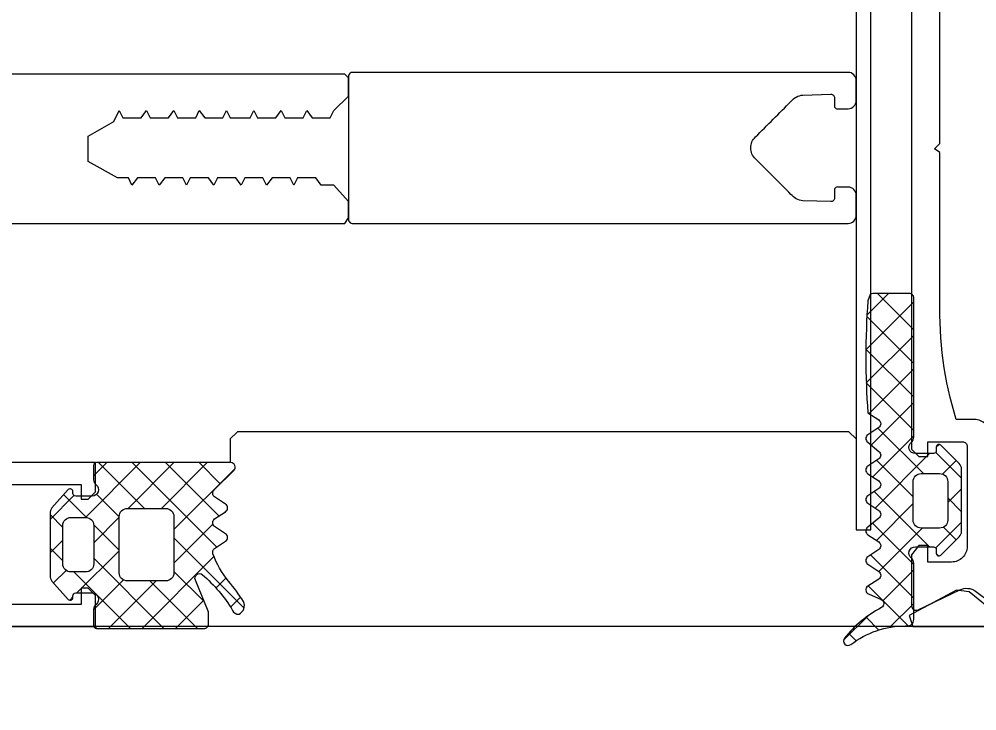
# Model space of a CAD drawing. Header units: millimetres. Extents: x 0 to 168960, y -92093 to 443706.
# Drawn here: x 31112 to 31176.2, y 112854.3 to 112900.6 of the extents above; entities that cross this region are included whole.
import ezdxf
from ezdxf.enums import TextEntityAlignment as Align

# ---------------------------------------------------------------- set-up
doc = ezdxf.new("R2018")
doc.units = ezdxf.units.MM
for name, color, linetype, lineweight in [('_0', 7, 'Continuous', 15), ('АР_Названия помещений', 124, 'Continuous', 5), ('АР_Номер помещения', 1, 'Continuous', 25), ('АР_Помещения_площадь', 19, 'Continuous', 9), ('Основная ГКЛ', 250, 'Continuous', 9)]:
    doc.layers.add(name, color=color, linetype=linetype, lineweight=lineweight)
doc.styles.add('ISOCPEUR', font='isocpeur.ttf', dxfattribs={"height": 174.9999999999999})
doc.styles.get("Standard").update_dxf_attribs({"font": 'arial.ttf'})

# ---------------------------------------------------------------- blocks, each defined once
blk = doc.blocks.new('*U291')
at = {"color": 8, "style": 'ISOCPEUR', "width": 0.7, "flags": 1}
blk.add_attdef('КАТЕГОРИЯ', (-499.1655280450395, -2092.186355050572), '', height=250, dxfattribs=at)
at = {"layer": 'АР_Номер помещения', "color": 8, "style": 'ISOCPEUR', "width": 0.7}
blk.add_attdef('НОМЕР_ПОМЕЩЕНИЯ', text='', height=300, dxfattribs=at).set_placement((-12939.95741051767, 2669.743314099231), align=Align.MIDDLE_CENTER)
at = {"layer": 'АР_Помещения_площадь', "color": 8, "style": 'ISOCPEUR', "width": 0.7}
blk.add_attdef('ПЛОЩАДЬ_ПОМЕЩЕНИЯ', text='', height=200, dxfattribs=at).set_placement((-4655.071252544483, 1558.158826242214), align=Align.MIDDLE_RIGHT)
at = {"layer": 'АР_Помещения_площадь', "color": 8, "lineweight": 30, "width": 0.7, "flags": 104}
blk.add_attdef('ИМЯ_ПОМЕЩЕНИЯ', text='', height=100, dxfattribs=at).set_placement((157.6277002443094, 1217.141369806137), align=Align.MIDDLE_CENTER)
blk = doc.blocks.new('*U289')
at = {"color": 8, "style": 'ISOCPEUR', "width": 0.7, "flags": 1}
blk.add_attdef('КАТЕГОРИЯ', (-499.1655280450395, -2092.186355050572), '', height=250, dxfattribs=at)
at = {"layer": 'АР_Номер помещения', "color": 8, "style": 'ISOCPEUR', "width": 0.7}
blk.add_attdef('НОМЕР_ПОМЕЩЕНИЯ', text='', height=300, dxfattribs=at).set_placement((-19098.69193011436, 1732.73114889554), align=Align.MIDDLE_CENTER)
at = {"layer": 'АР_Помещения_площадь', "color": 8, "lineweight": 30, "width": 0.7, "flags": 104}
blk.add_attdef('ИМЯ_ПОМЕЩЕНИЯ', text='', height=100, dxfattribs=at).set_placement((157.6277002443094, 1217.141369806137), align=Align.MIDDLE_CENTER)
at = {"layer": 'АР_Помещения_площадь', "color": 8, "style": 'ISOCPEUR', "width": 0.7}
blk.add_attdef('ПЛОЩАДЬ_ПОМЕЩЕНИЯ', text='', height=200, dxfattribs=at).set_placement((-16823.80577213826, 938.1588262422138), align=Align.MIDDLE_RIGHT)
blk = doc.blocks.new('*U417')
at = {"layer": 'Основная ГКЛ', "color": 8, "ltscale": 5}
blk.add_line((1684.490285749733, 5.587375005584084e-09), (1684.490285749733, -99.99999999441266), dxfattribs=at)
blk = doc.blocks.new('*U418')
h = blk.add_hatch()
h.set_pattern_fill('ANSI37', color=8, scale=0.5)
h.set_pattern_definition([(45, (-322291.2205625913, 48226.32366800668), (-1.122532015133644, 1.122532015133644), []), (135, (-322291.2205625913, 48226.32366800668), (-1.122532015133644, -1.122532015133644), [])])
edge = h.paths.add_edge_path()
edge.add_line((10.79023061698535, -99.8463398774038), (9.827402811381035, -99.8463398774038))
edge.add_arc((9.827353505036273, -100.2729468438009), 0.4266069692464647, 89.99337787315255, 141.5327947363565)
edge.add_arc((9.159278332838504, -99.7420457966895), 0.4267278803356918, 179.9968157564979, 321.5207985382017, ccw=False)
edge.add_line((8.73255045316182, -99.74202208105999), (8.73255045316182, -98.6447030530835))
edge.add_arc((8.915382164131364, -98.64464496489491), 0.1828317201972572, 89.9817963424805, 180.0182036689174, ccw=False)
edge.add_line((8.915440252283588, -98.46181325392536), (9.037357698543929, -98.46181325392536))
edge.add_arc((9.037359480342431, -98.27892381899248), 0.1828894349415545, 269.9994417964374, 405.0108099441774)
edge.add_line((9.166657438559923, -98.14957706250425), (7.947420964483172, -97.05232004747086))
edge.add_arc((7.569773171618989, -97.56502995264539), 0.6367804192335582, 53.62567727297115, 90.95771440071873)
edge.add_line((7.559129710891284, -96.92833848964074), (3.413812517130282, -96.92833848964074))
edge.add_arc((3.403169056402577, -97.56502995264539), 0.6367804192335587, 89.04228559928126, 126.3743227270288)
edge.add_line((3.025521263538394, -97.05232004747086), (1.806284789461643, -98.14957706250425))
edge.add_arc((1.935582747679135, -98.27892381899248), 0.1828894349415473, 134.9891900558227, 270.0005582217977)
edge.add_line((1.935584529535845, -98.46181325392536), (2.05750197567977, -98.46181325392536))
edge.add_arc((2.057560063829448, -98.64464496489745), 0.1828317201997975, -0.018203668120008842, 90.01820365672108, ccw=False)
edge.add_line((2.240391774801537, -98.6447030530835), (2.240391774801537, -99.74202208105999))
edge.add_arc((1.813663895126781, -99.74204579668775), 0.426727880333761, -141.5207985389436, 0.003184243267412512, ccw=False)
edge.add_arc((1.14558872294661, -100.2729468437724), 0.4266069692179907, 38.46720526304514, 90.00662212947016)
edge.add_line((1.145539416582324, -99.8463398774038), (0.04828240151982754, -99.8463398774038))
edge.add_arc((0.0482243133119518, -100.0291715883759), 0.182831720199816, 89.98179632504078, 180.0182036681199)
edge.add_line((-0.1346073976601474, -100.029229676562), (-0.1346073976601474, -107.2226070491088))
edge.add_arc((0.1705737402505845, -107.2394296726541), 0.3056444463742738, 176.8448546711905, 269.9211253471)
edge.add_line((0.1701529833953828, -107.5450738294167), (0.9016576600843109, -107.5450738294167))
edge.add_arc((0.9017737024205454, -107.2410907811698), 0.3039830703958481, 269.9781279389543, 295.045197664035)
edge.add_line((1.030459788627923, -107.5164915769274), (3.103180398466066, -106.6630074411805))
edge.add_arc((3.232049262619832, -106.9391884143617), 0.3047673113960419, -39.6300021498775, 115.0142375502665, ccw=False)
edge.add_arc((-4.075966076926756, -100.6398400448609), 9.952967568172934, 301.18716960640904, 319.2740031722098, ccw=False)
edge.add_arc((1.225010332126755, -109.5267269013507), 0.4002801790656269, 111.542123779783, 188.4578762277708)
edge.add_arc((1.380999980752339, -109.3441551556855), 0.6024183835417841, 203.6278434001353, 297.8806416241382)
edge.add_arc((-4.065045188760012, -100.4636163512806), 11.01872594920455, 301.3201823273193, 310.1217782709637)
edge.add_arc((6.938780977432337, -113.5663040592784), 6.091684827123482, 109.9917412032284, 129.8472067046495, ccw=False)
edge.add_arc((4.964528358362918, -108.1265279880014), 0.3047655738155237, 34.3369610768043, 110.8355556520319, ccw=False)
edge.add_line((5.216183836397249, -107.9546222715217), (5.703853620856535, -108.6861889611537))
edge.add_arc((5.955507923848927, -108.5142457139227), 0.3047857747384424, 214.3429114746995, 325.6570885253005)
edge.add_line((6.207162226841319, -108.6861889611537), (6.694832011300605, -107.9546222715217))
edge.add_arc((6.946486314292997, -108.1265655187599), 0.3047857747425471, 34.34291147582883, 145.6570885241712, ccw=False)
edge.add_line((7.198140617285389, -107.9546222715217), (7.685872414731421, -108.6861889611537))
edge.add_arc((7.937526717718842, -108.5142457139009), 0.304785774746652, 214.3429114786147, 325.6570885246984)
edge.add_line((8.189181020716205, -108.6861889611391), (8.67685080517549, -107.9546222715071))
edge.add_arc((8.9285327256135, -108.1266089951924), 0.3048331054845687, 45.00817742601299, 145.6532697416135, ccw=False)
edge.add_line((9.144051515555475, -107.9110286774885), (10.45265056542121, -109.2425545959704))
edge.add_arc((10.66817953156128, -109.0269962775285), 0.3048247429177994, 225.0039012122863, 359.97312659816)
edge.add_line((10.9730042409501, -109.0271392492723), (10.9730042409501, -100.029229676562))
edge.add_arc((10.7901725299782, -100.0291715883761), 0.1828317201996189, 359.9817963319379, 449.9817967013221)
edge = h.paths.add_edge_path(flags=16)
edge.add_line((4.189672160311602, -97.78176061244449), (6.764409373165108, -97.78176061244449))
edge.add_arc((6.764409373165108, -98.32325800741091), 0.5414973949664272, 0, 90, ccw=False)
edge.add_line((7.305906768131536, -98.32325800741091), (7.305906768131536, -99.3129838273162))
edge.add_arc((6.764409373165108, -99.3129838273162), 0.5414973949664272, -90, 0, ccw=False)
edge.add_line((6.764409373165108, -99.85448122228263), (4.189672160311602, -99.85448122228263))
edge.add_arc((4.189672160311602, -99.3129838273162), 0.5414973949664272, 180, 270, ccw=False)
edge.add_line((3.648174765345175, -99.3129838273162), (3.648174765345175, -98.32325800741091))
edge.add_arc((4.189672160311602, -98.32325800741091), 0.5414973949664272, 90, 180, ccw=False)
edge = h.paths.add_edge_path(flags=16)
edge.add_line((3.589557573723141, -101.5613874808332), (7.364523959695362, -101.5613874808332))
edge.add_arc((7.364523959695362, -102.1028848757996), 0.5414973949664272, 0, 90, ccw=False)
edge.add_line((7.906021354661789, -102.1028848757996), (7.906021354661789, -104.6775995081407))
edge.add_arc((7.364523959695362, -104.6775995081407), 0.5414973949664272, -90, 0, ccw=False)
edge.add_line((7.364523959695362, -105.2190969031071), (3.589557573723141, -105.2190969031071))
edge.add_arc((3.589557573723141, -104.6775995081407), 0.5414973949664272, 180, 270, ccw=False)
edge.add_line((3.048060178756714, -104.6775995081407), (3.048060178756714, -102.1028848757996))
edge.add_arc((3.589557573723141, -102.1028848757996), 0.5414973949664272, 90, 180, ccw=False)
h = blk.add_hatch()
h.set_pattern_fill('ANSI37', color=8, scale=0.5)
h.set_pattern_definition([(45, (-322291.2205625913, 48225.68140756417), (-1.122532015133644, 1.122532015133644), []), (135, (-322291.2205625913, 48225.68140756417), (-1.122532015133644, -1.122532015133644), [])])
edge = h.paths.add_edge_path()
edge.add_arc((6.385534031428905, -157.4459422038109), 0.5487303657759914, 224.9985428707436, 270)
edge.add_line((4.778320866160467, -156.6146889486674), (5.997513201660674, -157.8339432980199))
edge.add_arc((4.907628939894878, -156.4853874518148), 0.1828645893715156, 90, 224.9985428707432)
edge.add_line((5.151552457467921, -156.3025228649931), (4.907628939894878, -156.3025228649931))
edge.add_arc((5.151552457467921, -156.119691154021), 0.1828317201998032, 270, 360)
edge.add_line((5.33438416844001, -154.9003947067795), (5.33438416844001, -156.119691154021))
edge.add_arc((4.907694277938283, -154.9003947067795), 0.4266898917694475, 0, 70.76670075449576)
edge.add_arc((4.907622020138206, -154.9002891436407), 0.4266140358978636, 70.75286764113007, 141.530523514797)
edge.add_arc((4.239527202912892, -154.3694433980985), 0.4267017864716978, 270, 321.5305235147969)
edge.add_line((0.4599142611959247, -154.7961451845695), (4.239527202912892, -154.7961451845695))
edge.add_arc((0.4599142611959247, -154.3694497697551), 0.4266954176128115, 180, 270)
edge.add_line((0.03321885172044858, -154.2473590952384), (0.03321885172044858, -154.3694497697551))
edge.add_arc((-6.001552315381364, -154.2473590952384), 6.03477116777137, 0, 37.47615232151821)
edge.add_arc((-0.9704173008805511, -150.3901593819684), 0.3048115604497932, 51.18112181196318, 217.476152321518)
edge.add_arc((-5.785122203700829, -156.3744058509159), 7.985474883734515, 28.02003636439682, 51.18112181196424)
edge.add_arc((1.533396157534071, -152.479797162669), 0.304801821276656, 208.020036364395, 334.438569945839)
edge.add_line((2.17411728732986, -151.7578594849547), (1.808364948956308, -152.6113126142227))
edge.add_arc((2.449075189519185, -151.8893480092754), 0.3047803799531579, 34.33925897844146, 154.4422532809757)
edge.add_line((3.173334940395002, -152.4489611760075), (2.70073599851428, -151.7174238480288))
edge.add_arc((3.424985785037279, -152.277015050684), 0.3047845429527939, 214.3437249696854, 325.6562750304055)
edge.add_line((4.164306414138607, -151.7174254928401), (3.676636629679831, -152.4489611760071))
edge.add_arc((4.415957258827922, -151.8893716181464), 0.3047845429818857, 34.34372497361709, 145.6562750379854)
edge.add_line((5.155277887941203, -152.4489611759562), (4.667608103482419, -151.7174254927891))
edge.add_arc((5.406928732578794, -152.2770150506367), 0.3047845429466368, 214.3437249695515, 325.6562750337557)
edge.add_line((6.146311374613878, -151.7174254927743), (5.658579577226313, -152.4489611759416))
edge.add_arc((6.397962219256442, -151.8893716180974), 0.304784542952794, 34.3437249696406, 145.6562750304112)
edge.add_line((7.259200294443892, -152.4489611759418), (6.64961306389885, -151.717425492774))
edge.add_arc((7.510851139081328, -152.2770150506221), 0.3047845429466368, 214.3437249696033, 325.6562750337545)
edge.add_line((8.250171768187833, -151.7174254927598), (7.762501983728836, -152.4489611759271))
edge.add_arc((8.501822612827953, -151.8893716180755), 0.3047845429466369, 34.34372496708603, 145.6562750312901)
edge.add_line((9.241205254860585, -152.4489611759344), (8.753473457472943, -151.7174254927669))
edge.add_arc((9.492856099503115, -152.2770150506112), 0.304784542952794, 214.3437249696012, 325.6562750304179)
edge.add_line((10.23217672860495, -151.7174254927666), (9.7445069441457, -152.4489611759343))
edge.add_arc((10.48382757322064, -151.8893716180665), 0.3047845429175452, 34.34372497048674, 145.6562750311516)
edge.add_line((11.2231482022906, -152.448961175927), (10.7354784178314, -151.7174254927594))
edge.add_arc((11.47479904693319, -152.2770150506039), 0.304784542952794, 214.3437249695822, 325.6562750303599)
edge.add_line((12.33609913510737, -151.7174254927595), (11.7264498915756, -152.4489611759273))
edge.add_arc((12.58774997974979, -151.8893716180828), 0.304784542952794, 34.34372496958213, 145.6562750303599)
edge.add_line((13.32707060885134, -152.448961175927), (12.83940082439237, -151.7174254927597))
edge.add_arc((13.57872145349393, -152.2770150506039), 0.304784542952794, 214.3437249695822, 325.6562750304179)
edge.add_line((14.31804208259564, -151.7174254927595), (13.83037229813651, -152.448961175927))
edge.add_arc((18.06969292723807, -204.6284668378111), 53.04387976268197, 85.94423753332752, 94.05576246667246)
edge.add_line((22.24493700015591, -151.8809180635581), (21.82134377188049, -151.7174254927595))
edge.add_arc((21.99361827592506, -152.0527696052799), 0.3044569814295733, 0, 34.36428909613578)
edge.add_line((22.29807523661293, -154.4914015204542), (22.29807523661293, -152.0527696052799))
edge.add_arc((21.9933352879687, -154.4914015204542), 0.3047399585219917, 270, 360)
edge.add_line((12.67676563537372, -154.7961414692618), (21.9933352879687, -154.7961414692618))
edge.add_arc((12.67676563537372, -154.3694396827908), 0.4267017864716978, 218.4735242652958, 270)
edge.add_arc((12.0086266694587, -154.9003975141614), 0.4267183308264255, 38.47352426529832, 180)
edge.add_line((11.58190833969275, -156.1196911539773), (11.58190833969275, -154.9003975141614))
edge.add_arc((11.76474005066484, -156.1196911539773), 0.1828317201998032, 180, 270)
edge.add_line((12.00866356823788, -156.3025228649494), (11.76474005066484, -156.3025228649494))
edge.add_arc((12.00866356823788, -156.4853874517712), 0.1828645893715156, 315.0014571292571, 450)
edge.add_line((10.91877930643358, -157.8339432980147), (12.13797164197229, -156.6146889486238))
edge.add_arc((10.53075847665292, -157.4459422037933), 0.5487303657935584, 270, 315.0014571292575)
edge.add_line((6.385534031428905, -157.9946725676273), (10.53075847665292, -157.9946725676273))
edge = h.paths.add_edge_path(flags=16)
edge.add_line((9.699982453137636, -157.0711432325988), (7.12524524028413, -157.0711432325988))
edge.add_arc((7.12524524028413, -156.5296458376324), 0.5414973949664272, 180, 270)
edge.add_line((6.583747845317703, -156.5296458376324), (6.583747845317703, -155.2960393683024))
edge.add_arc((7.12524524028413, -155.2960393683024), 0.5414973949664272, 90, 180)
edge.add_line((7.12524524028413, -154.754541973336), (9.699982453137636, -154.754541973336))
edge.add_arc((9.699982453137636, -155.2960393683024), 0.5414973949664272, 0, 90)
edge.add_line((10.24147984810406, -155.2960393683024), (10.24147984810406, -156.5296458376324))
edge.add_arc((9.699982453137636, -156.5296458376324), 0.5414973949664272, 270, 360)
at = {"color": 8, "lineweight": 0, "ltscale": 100, "transparency": 33554687}
for points in [[(0, -0.9754015818616608), (0, -99.97639866839745), (2.072658596909605, -99.97639866839745), (2.56032838136889, -99.48872888393817), (2.56032838136889, -99.00099708653579), (1.463009353377856, -99.00099708653579), (1.463009353377856, -94.00219575699884)], [(9.50993287464371, -94.00219575699884), (9.50993287464371, -99.00099708653579), (8.5345312927966, -99.00099708653579), (8.5345312927966, -99.48872888393817), (9.022201077255886, -99.97639866839745), (10.9730042409501, -99.97639866839745), (10.9730042409501, -94.00219575699884)], [(26.99526733113453, -86.93067381762376), (26.99526733113453, -116.6797089155589), (27.36101966944989, -116.9236058207316), (28.45833869744092, -116.9236058207316), (29.55559571244521, -115.9482042388699), (29.55559571244521, -115.0947821160662), (30.04332750989124, -114.7290297777217), (30.04332750989124, -113.5097312906873), (29.55559571244521, -113.2658963984577), (30.04332750989124, -113.0220615062281), (30.04332750989124, -111.8028870450798), (29.55559571244521, -111.4371347067354), (30.04332750989124, -111.1932378015626), (30.04332750989124, -109.9740013274713), (29.55559571244521, -109.7301664352417), (30.04332750989124, -109.3644140968972), (30.04332750989124, -108.1451776228059), (29.55559571244521, -107.9013427305763), (30.04332750989124, -107.5355283792887), (30.04332750989124, -106.3163539181405), (29.55559571244521, -106.0725190259109), (30.04332750989124, -105.8286841336812), (30.04332750989124, -104.6094476595899), (29.55559571244521, -104.2436333083024), (30.04332750989124, -103.9997984160727), (30.04332750989124, -102.7806239549245), (29.55559571244521, -102.4148716165801), (30.04332750989124, -102.1709747114073), (30.04332750989124, -101.4394080217753), (31.14058452489553, -99.48872888393817), (32.84755279641831, -99.48872888393817), (33.82289236533688, -101.1955731295457), (34.55445905495435, -101.5613874808332), (34.06672725756653, -101.8052223730629), (34.06672725756653, -103.0244588471542), (34.55445905495435, -103.3902111854986), (34.06672725756653, -103.6340460777283), (34.06672725756653, -104.8532825518196), (34.55445905495435, -105.219034890164), (34.06672725756653, -105.4629317953368), (34.06672725756653, -106.682106256485), (34.55445905495435, -106.9259411487146), (34.06672725756653, -107.2916934870591), (34.06672725756653, -108.5109919740935), (34.55445905495435, -108.7548268663231), (34.06672725756653, -108.9986617585528), (34.06672725756653, -110.3397536658158), (34.55445905495435, -110.5835885580454), (34.06672725756653, -110.8274854632182), (34.06672725756653, -112.0467219373095), (34.55445905495435, -112.4124742756539), (34.06672725756653, -112.6563091678836), (34.06672725756653, -113.8755456419749), (34.55445905495435, -114.1193805342045), (34.06672725756653, -114.4851948854921), (34.06672725756653, -115.7043693466403), (34.55445905495435, -115.9482042388699), (35.52979862387292, -116.9236058207316), (36.74903509794967, -116.9236058207316), (36.99286999017932, -116.6797089155589), (36.99286999017932, -86.93067381762376)], [(-0.1346073976601474, -100.029229676562), (-0.1346073976601474, -100.029229676562)], [(10.9730042409501, -100.029229676562), (10.9730042409501, -100.029229676562)], [(12.55799305340042, -150.942303905962), (13.04566283785971, -150.4546341215027), (13.04566283785971, -109.4863315430121), (12.55799305340042, -108.9986617585528), (10.9730042409501, -108.9986617585528)], [(6.461872695886996, -150.942303905962), (6.461872695886996, -151.9177054878237)], [(1.341091907292139, -159.7207321038877), (2.316493489139248, -158.5014956297964), (2.438410935283173, -157.6480425005284), (0.7315046766889282, -154.4780648756569), (0, -154.7218997678865), (0, -168.2552944031195)]]:
    blk.add_lwpolyline(points, dxfattribs=at)
for points in [[(10.79023061698535, -99.8463398774038), (9.827402811381035, -99.8463398774038, 0.2287523810762611), (9.49333546042908, -100.0075689018267, -0.7101639231358212), (8.73255045316182, -99.74202208105999), (8.73255045316182, -98.6447030530835, -0.4143996870914876), (8.915440252283588, -98.46181325392536), (9.037357698543929, -98.46181325392536, 0.6682503890445888), (9.166657438559923, -98.14957706250425), (7.947420964483172, -97.05232004747086, 0.1643479059441302), (7.559129710891284, -96.92833848964074), (3.413812517130282, -96.92833848964074, 0.1643479059441302), (3.025521263538394, -97.05232004747086), (1.806284789461643, -98.14957706250425, 0.6682503891596868), (1.935584529535845, -98.46181325392536), (2.05750197567977, -98.46181325392536, -0.4143996870833266), (2.240391774801537, -98.6447030530835), (2.240391774801537, -99.74202208105999, -0.7101639231391418), (1.479606767534278, -100.0075689018195, 0.2287523810910513), (1.145539416582324, -99.8463398774038), (0.04828240151982754, -99.8463398774038, 0.4143996871765861), (-0.1346073976601474, -100.029229676562), (-0.1346073976601474, -107.2226070491088, 0.4300281847644905), (0.1701529833953828, -107.5450738294167), (0.9016576600843109, -107.5450738294167, 0.1098139781175365), (1.030459788627923, -107.5164915769274), (3.103180398466066, -106.6630074411805, -0.8000358277039689), (3.466774755099323, -107.1335773473693, -0.07908294790216032), (1.078033386787865, -109.1544071472526, 0.3488032577412263), (0.8290834940853529, -109.5856010100179, 0.4361245879823007), (1.662709607509896, -109.8766470288829, 0.03842309887939363), (3.035579730931204, -108.8893772838928, -0.08685322061285544), (4.856127201928757, -107.8416925192359, -0.3467629046601076), (5.216183836397249, -107.9546222715217), (5.703853620856535, -108.6861889611537, 0.5278770357902526), (6.207162226841319, -108.6861889611537), (6.694832011300605, -107.9546222715217, -0.5278770357776507), (7.198140617285389, -107.9546222715217), (7.685872414731421, -108.6861889611537, 0.5278770357650493), (8.189181020716205, -108.6861889611391), (8.67685080517549, -107.9546222715071, -0.4697389635461835), (9.144051515555475, -107.9110286774885), (10.45265056542121, -109.2425545959704, 0.667984424932516), (10.9730042409501, -109.0271392492723), (10.9730042409501, -100.029229676562, 0.4142135642613711)], [(28.45833869744092, -116.9236058207316), (27.36101966944989, -116.9236058207316, 0.5239329190821609), (26.99526733113453, -117.2488658651346), (26.9952250343631, -150.3936753890375, 0.4143255057077639), (27.54389584594173, -150.9423806696213), (28.8850497516105, -150.9423806696213, 0.410627156480438), (29.43367826635949, -150.4006106480083), (29.43367826635949, -149.7230984383496, 0.4925517741577297), (29.2080820564297, -149.4792325396411), (28.70217358967056, -149.4792325396411, -0.4411110715409258), (28.45833869744092, -149.2353976474114), (28.51799788884819, -147.3629407229892, -0.2080566110632873), (28.94340621674201, -146.5691745896911, -1.575399656426527e-05), (31.322161152435, -144.1929631081148, -0.4398191101055806), (32.78789361490635, -144.1929631081148, -1.575399656426528e-05), (35.16664855059935, -146.5691745896911, -0.2080566110632873), (35.59205687849317, -147.3629407229892), (35.65171606990043, -149.2353976474114, -0.4411110715409258), (35.40788117767079, -149.4792325396411), (34.90197271091165, -149.4792325396411, 0.4925517741577297), (34.67637650098186, -149.7230984383496), (34.67637650098186, -150.4006106480083, 0.410627156480438), (35.22500501573086, -150.9423806696213), (36.56615892139962, -150.9423806696213, 0.4143255057077639), (37.11482973297825, -150.3936753890375), (37.11478743620683, -117.2488658651346, 0.5239329190821609), (36.74903509789146, -116.9236058207316), (35.65171606990043, -116.9236058207316)], [(2.700735998514574, -151.7174238480293, 0.5779496213016146), (2.174117287329864, -151.7578594849547), (1.808364948956296, -152.6113126142227, -0.615333828900983), (1.264314601023216, -152.6229728107355, 0.1014034095220688), (-0.7793225042987615, -150.1526875602649, 0.8870851218243345), (-1.212307890993543, -150.5756291363723, -0.1649969122064492), (0.03321885172044858, -154.2474489910092), (0.03321885172044858, -154.369366437124, 0.4143043114941015), (0.4599631302990019, -154.7961451845695), (4.239527985744644, -154.7961451845695, 0.2286961432583318), (4.573593908164185, -154.6349125131019, -0.3190489133936659), (5.048252518579829, -154.4975204773655, -0.3190018552396916), (5.33438416844001, -154.9004275982224), (5.33438416844001, -156.1196330658349, -0.4143996870833266), (5.151494369318243, -156.3025228649931), (4.9076594770886, -156.3025228649931, 0.6683385997492722), (4.778359754709527, -156.6147278391945), (5.99753421585774, -157.8339643132858, 0.1988829373258806), (6.385487657156773, -157.9946725676273), (10.53080485091778, -157.9946725676273, 0.1988829373551211), (10.91875829227502, -157.8339643132422), (12.13793275342323, -156.6147278391509, 0.6683385997492723), (12.00863303104416, -156.3025228649494), (11.76479813881451, -156.3025228649494, -0.4143996870833266), (11.58190833969275, -156.1196330657913), (11.58190833969275, -154.9004275981788, -0.7102015621310012), (12.34269893012242, -154.6349087977942, 0.2286961432583318), (12.67676485254196, -154.7961414692618), (21.99325834168121, -154.7961414692618, 0.414362099440266), (22.29807523661293, -154.4913239298694), (22.29807523661293, -152.0528819881656, 0.1511707915363169), (22.24493700015591, -151.8809180635581), (21.82134377188049, -151.7174254927595, 0.03540799054371244), (14.31804208259564, -151.7174254927595), (13.83037229813635, -152.4489611759273, -0.527867958552825), (13.3270706088515, -152.4489611759273), (12.83940082439221, -151.7174254927595, 0.5278679585528249), (12.33609913510736, -151.7174254927595), (11.72644989157561, -152.4489611759273, -0.527867958552825), (11.22314820229076, -152.4489611759273), (10.73547841783147, -151.7174254927595, 0.5278679585528249), (10.23217672860483, -151.7174254927668), (9.744506944145542, -152.4489611759345, -0.527867958552825), (9.241205254860688, -152.4489611759345), (8.753473457472865, -151.7174254927668, 0.5278679585717272), (8.250171768188011, -151.7174254927595), (7.762501983728725, -152.4489611759273, -0.5278679585717273), (7.259200294443872, -152.4489611759418), (6.649613063898869, -151.7174254927741, 0.5278679585528249), (6.146311374614015, -151.7174254927741), (5.658579577226192, -152.4489611759418, -0.5278679585717273), (5.155277887941338, -152.4489611759564), (4.667608103482053, -151.7174254927886, 0.5278679585717272), (4.164306414138991, -151.7174254928395), (3.676636629679706, -152.4489611760073, -0.5278679585528251), (3.173334940394852, -152.4489611760073)]]:
    blk.add_lwpolyline(points, format="xyb", close=True, dxfattribs=at)
at = {"color": 8}
for points in [[(4.189672160311602, -97.78176061244449), (6.764409373165108, -97.78176061244449, -0.414213562373095), (7.305906768131536, -98.32325800741091), (7.305906768131536, -99.3129838273162, -0.414213562373095), (6.764409373165108, -99.85448122228263), (4.189672160311602, -99.85448122228263, -0.414213562373095), (3.648174765345175, -99.3129838273162), (3.648174765345175, -98.32325800741091, -0.414213562373095)], [(3.589557573723141, -101.5613874808332), (7.364523959695362, -101.5613874808332, -0.414213562373095), (7.906021354661789, -102.1028848757996), (7.906021354661789, -104.6775995081407, -0.414213562373095), (7.364523959695362, -105.2190969031071), (3.589557573723141, -105.2190969031071, -0.414213562373095), (3.048060178756714, -104.6775995081407), (3.048060178756714, -102.1028848757996, -0.414213562373095)], [(7.12524524028413, -154.754541973336), (9.699982453137636, -154.754541973336, -0.414213562373095), (10.24147984810406, -155.2960393683024), (10.24147984810406, -156.5296458376324, -0.414213562373095), (9.699982453137636, -157.0711432325988), (7.12524524028413, -157.0711432325988, -0.414213562373095), (6.583747845317703, -156.5296458376324), (6.583747845317703, -155.2960393683024, -0.414213562373095)]]:
    blk.add_lwpolyline(points, format="xyb", close=True, dxfattribs=at)
blk.add_lwpolyline([(6.461872695886996, -151.9177054878237), (57.52626462542685, -151.9177054878237), (57.52626462542685, -150.942303905962), (6.461872695886996, -150.942303905962)], close=True, dxfattribs=at)
at = {"color": 8, "lineweight": 0, "ltscale": 100, "transparency": 33554687}
for points in [[(12.82426825090079, -159.9027316236461, 0.4143260923033303), (13.86071342602372, -158.8663209241276), (13.86071342602372, -157.6470844500363, -0.08279896819570452), (21.87448654253967, -156.5507544790162), (31.75023376842728, -156.5507544790162), (31.99406866065692, -156.1849711342074), (32.35982099897228, -156.5507544790162), (42.11365077877417, -156.5507544790162, -0.08279896819570452), (50.12742389529012, -157.6470844500363), (50.12742389529012, -158.8663209241276, 0.4143260923033303), (51.16386907041306, -159.9027316236461)], [(52.1138984519057, -154.6511150187798), (11.87423886940815, -154.6511150187798), (11.38656908494886, -155.1388158097034), (11.38656908494886, -155.7484030402775), (12.36197066679597, -155.7484030402775), (12.36197066679597, -158.064927535881, -0.414362099391309), (12.05715377192246, -158.3697450752807), (5.35144618380582, -158.3697450752807, -0.4143260923197838), (4.315001015202142, -157.3333343757549), (4.315001015202142, -155.7483455633192), (5.412320043193176, -155.7483455633192), (5.412320043193176, -155.1387583327451), (4.802732812648173, -154.6510575418215), (1.388858282589354, -154.6510575418215, 0.5512236456822476), (1.113640511059202, -155.0868211200141), (2.454794431279879, -157.8910154000769, -0.2673491356416615), (2.373928002198227, -158.92217383963), (1.642423325509299, -159.8975444150128, 0.2496293600316565)]]:
    blk.add_lwpolyline(points, format="xyb", dxfattribs=at)
blk.add_arc((0.1701529833953828, -107.2403134427659), 0.304760386648688, 179.9890271280254, 270.0107304840479, dxfattribs=at)
blk = doc.blocks.new('*U276')
at = {"color": 8, "style": 'ISOCPEUR', "width": 0.7, "flags": 1}
blk.add_attdef('КАТЕГОРИЯ', (-499.1655280450395, -2092.186355050572), '', height=250, dxfattribs=at)
at = {"layer": 'АР_Номер помещения', "color": 8, "style": 'ISOCPEUR', "width": 0.7}
blk.add_attdef('НОМЕР_ПОМЕЩЕНИЯ', text='', height=300, dxfattribs=at).set_placement((-21636.16168307585, 2825.279725152441), align=Align.MIDDLE_CENTER)
at = {"layer": 'АР_Помещения_площадь', "color": 8, "style": 'ISOCPEUR', "width": 0.7}
blk.add_attdef('ПЛОЩАДЬ_ПОМЕЩЕНИЯ', text='', height=200, dxfattribs=at).set_placement((-21058.55329379328, 2318.693111775092), align=Align.MIDDLE_RIGHT)
at = {"layer": 'АР_Помещения_площадь', "color": 8, "lineweight": 30, "width": 0.7, "flags": 104}
blk.add_attdef('ИМЯ_ПОМЕЩЕНИЯ', text='', height=100, dxfattribs=at).set_placement((157.6277002443094, 1217.141369806137), align=Align.MIDDLE_CENTER)
blk = doc.blocks.new('*U277')
at = {"color": 8, "style": 'ISOCPEUR', "width": 0.7, "flags": 1}
blk.add_attdef('КАТЕГОРИЯ', (-499.1655280450395, -2092.186355050572), '', height=250, dxfattribs=at)
at = {"layer": 'АР_Номер помещения', "color": 8, "style": 'ISOCPEUR', "width": 0.7}
blk.add_attdef('НОМЕР_ПОМЕЩЕНИЯ', text='', height=300, dxfattribs=at).set_placement((-20320.12061826884, 1345.895347287742), align=Align.MIDDLE_CENTER)
at = {"layer": 'АР_Помещения_площадь', "color": 8, "style": 'ISOCPEUR', "width": 0.7}
blk.add_attdef('ПЛОЩАДЬ_ПОМЕЩЕНИЯ', text='', height=200, dxfattribs=at).set_placement((-20175.50514373665, 5217.060072701321), align=Align.MIDDLE_RIGHT)
at = {"layer": 'АР_Помещения_площадь', "color": 8, "lineweight": 30, "width": 0.7, "flags": 104}
blk.add_attdef('ИМЯ_ПОМЕЩЕНИЯ', text='', height=100, dxfattribs=at).set_placement((157.6277002443094, 1217.141369806137), align=Align.MIDDLE_CENTER)
blk = doc.blocks.new('*U278')
at = {"color": 8, "style": 'ISOCPEUR', "width": 0.7, "flags": 1}
blk.add_attdef('КАТЕГОРИЯ', (-499.1655280450395, -2092.186355050572), '', height=250, dxfattribs=at)
at = {"layer": 'АР_Номер помещения', "color": 8, "style": 'ISOCPEUR', "width": 0.7}
blk.add_attdef('НОМЕР_ПОМЕЩЕНИЯ', text='', height=300, dxfattribs=at).set_placement((-20312.9678235531, 7008.414105824379), align=Align.MIDDLE_CENTER)
at = {"layer": 'АР_Помещения_площадь', "color": 8, "style": 'ISOCPEUR', "width": 0.7}
blk.add_attdef('ПЛОЩАДЬ_ПОМЕЩЕНИЯ', text='', height=200, dxfattribs=at).set_placement((-21305.28123428075, 8021.418026879312), align=Align.MIDDLE_RIGHT)
at = {"layer": 'АР_Помещения_площадь', "color": 8, "lineweight": 30, "width": 0.7, "flags": 104}
blk.add_attdef('ИМЯ_ПОМЕЩЕНИЯ', text='', height=100, dxfattribs=at).set_placement((157.6277002443094, 1217.141369806137), align=Align.MIDDLE_CENTER)
blk = doc.blocks.new('*U376')
at = {"color": 8, "style": 'ISOCPEUR', "width": 0.7, "flags": 1}
blk.add_attdef('КАТЕГОРИЯ', (-499.1655280450395, -2092.186355050572), '', height=250, dxfattribs=at)
at = {"layer": 'АР_Номер помещения', "color": 8, "style": 'ISOCPEUR', "width": 0.7}
blk.add_attdef('НОМЕР_ПОМЕЩЕНИЯ', text='', height=300, dxfattribs=at).set_placement((-26406.12455181633, 7422.624022605474), align=Align.MIDDLE_CENTER)
at = {"layer": 'АР_Помещения_площадь', "color": 8, "style": 'ISOCPEUR', "width": 0.7}
blk.add_attdef('ПЛОЩАДЬ_ПОМЕЩЕНИЯ', text='', height=200, dxfattribs=at).set_placement((-26002.62803419863, 8281.832352859767), align=Align.MIDDLE_RIGHT)
at = {"layer": 'АР_Помещения_площадь', "color": 8, "lineweight": 30, "width": 0.7, "flags": 104}
blk.add_attdef('ИМЯ_ПОМЕЩЕНИЯ', text='', height=100, dxfattribs=at).set_placement((157.6277002443094, 1217.141369806137), align=Align.MIDDLE_CENTER)

msp = doc.modelspace()

# ---------------------------------------------------------------- block references
at = {"layer": '_0'}
ref = msp.add_blockref('*U376', (50201.22376377178, 200400.5199527428), dxfattribs=at)
lines = msp.add_mtext('\\W0.8000;Кабинет иностранного языка с возможностью\\P деления трансформируемой перегородкой на два\\P помещения (начальная школа)', dxfattribs={"layer": 'АР_Названия помещений', "color": 8, "insert": (27156.09383317549, 205742.2863080227), "char_height": 12899.00702618014, "width": 1974.984250996051, "attachment_point": 1})
ref.add_attrib('ИМЯ_ПОМЕЩЕНИЯ', '', (27156.09383317549, 205742.2863080227), dxfattribs={"flags": 104}).embed_mtext(lines)
ref = msp.add_blockref('*U291', (40137.89236355585, 140089.4304494441), dxfattribs=at)
lines = msp.add_mtext('\\W0.8000;Информационный\\Pбиблиотечный центр с зонами для индивидуальных и\\Pгрупповых занятий, медиатеки, центра детских\\Pинициатив', dxfattribs={"layer": 'АР_Названия помещений', "color": 8, "insert": (27266.33900274482, 142924.7961707361), "char_height": 10235.71028018919, "width": 1779.628549205147, "attachment_point": 1})
ref.add_attrib('ИМЯ_ПОМЕЩЕНИЯ', '', (27266.33900274482, 142924.7961707361), dxfattribs={"flags": 104}).embed_mtext(lines)
ref = msp.add_blockref('*U289', (34536.62688314961, 140089.4304494441), dxfattribs=at)
lines = msp.add_mtext('\\W0.8000;Информационный\\Pбиблиотечный центр (хранение (закрытый фонд) и выдачи книг)', dxfattribs={"layer": 'АР_Названия помещений', "color": 8, "insert": (15339.17925367202, 142409.8328182567), "char_height": 5167.036370178117, "width": 1779.628549205147, "attachment_point": 1})
ref.add_attrib('ИМЯ_ПОМЕЩЕНИЯ', '', (15339.17925367202, 142409.8328182567), dxfattribs={"flags": 104}).embed_mtext(lines)
ref = msp.add_blockref('*U278', (47730.90277659125, 112312.6696398946), dxfattribs=at)
lines = msp.add_mtext('\\W0.8000;Лестничная клетка', dxfattribs={"layer": 'АР_Названия помещений', "color": 8, "insert": (26771.52226411243, 115384.8971264781), "char_height": 1807.932503779579, "width": 1779.628549205147, "attachment_point": 1})
ref.add_attrib('ИМЯ_ПОМЕЩЕНИЯ', '', (26771.52226411243, 115384.8971264781), dxfattribs={"flags": 104}).embed_mtext(lines)
ref = msp.add_blockref('*U277', (44912.19547353854, 114166.7183374479), dxfattribs=at)
lines = msp.add_mtext('\\W0.8000;Санузлы для девочек', dxfattribs={"layer": 'АР_Названия помещений', "color": 8, "insert": (24222.85548384412, 117160.8270977205), "char_height": 1807.932503779579, "width": 1779.628549205147, "attachment_point": 1})
ref.add_attrib('ИМЯ_ПОМЕЩЕНИЯ', '', (24222.85548384412, 117160.8270977205), dxfattribs={"flags": 104}).embed_mtext(lines)
ref = msp.add_blockref('*U276', (43518.81900071073, 111412.6696398946), dxfattribs=at)
lines = msp.add_mtext('\\W0.8000;Санузел персонала', dxfattribs={"layer": 'АР_Названия помещений', "color": 8, "insert": (22488.6788550021, 115056.5538378563), "char_height": 1807.932503779579, "width": 1779.628549205147, "attachment_point": 1})
ref.add_attrib('ИМЯ_ПОМЕЩЕНИЯ', '', (22488.6788550021, 115056.5538378563), dxfattribs={"flags": 104}).embed_mtext(lines)
at = {"layer": '_0', "lineweight": 0, "rotation": 90}
msp.add_blockref('*U418', (31017.15372533695, 112859.9637752217), dxfattribs=at)
at = {"layer": '_0', "linetype": 'ByBlock', "xscale": -1, "rotation": 270}
msp.add_blockref('*U417', (31185.40887186765, 111175.473489472), dxfattribs=at)

doc.saveas('drawing.dxf')
